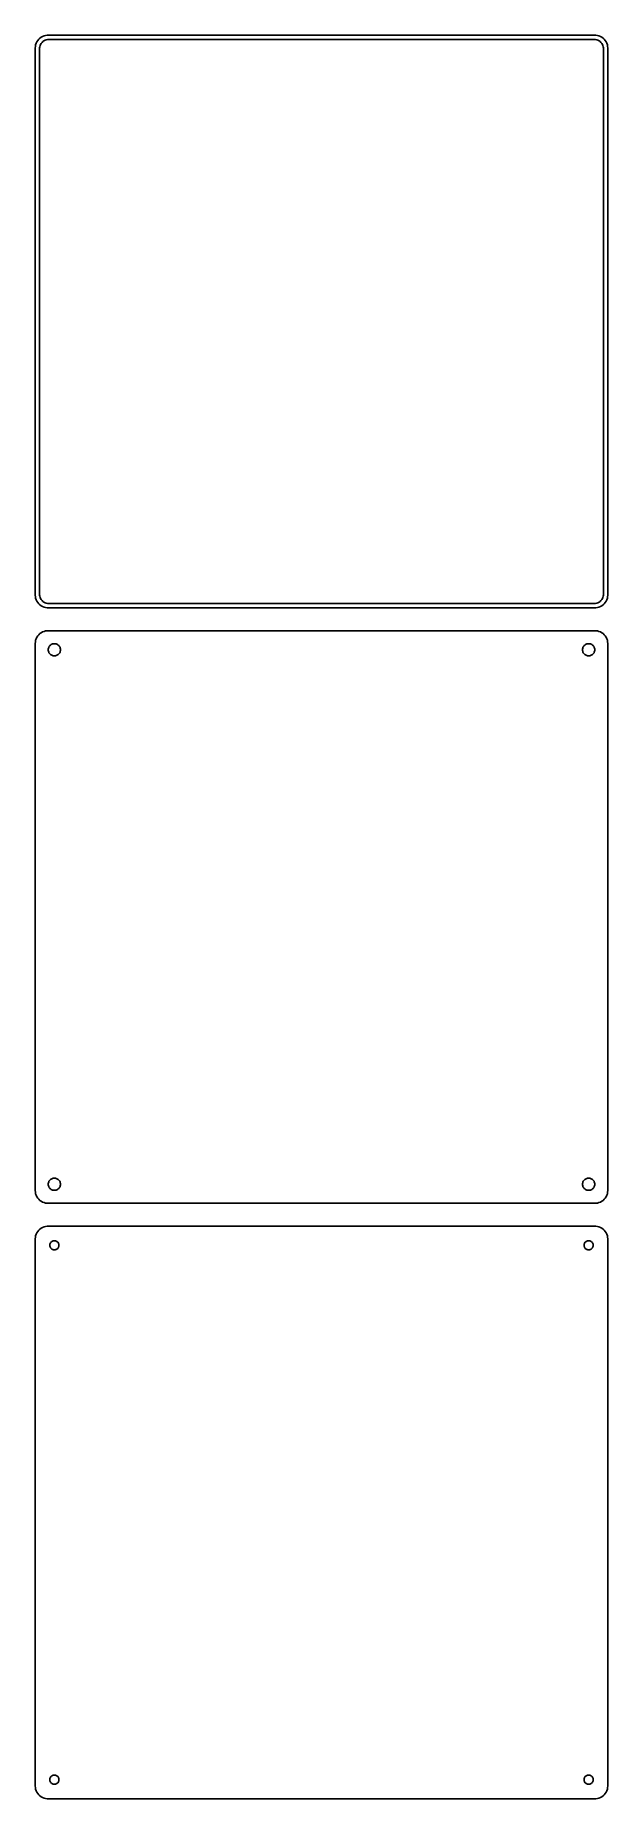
# Model space of a CAD drawing. Header units: metres. Extents: x -112 to 112, y 356 to 1048.
import ezdxf

# ---------------------------------------------------------------- set-up
doc = ezdxf.new("R2010")
doc.units = ezdxf.units.M

msp = doc.modelspace()

# ---------------------------------------------------------------- linework, layer by layer
for p, q in [((-111.545, 1046.44), (-111.882, 1045.91)), ((-111.145, 1046.92), (-111.545, 1046.44)), ((-110.687, 1047.35), (-111.145, 1046.92)), ((-110.179, 1047.72), (-110.687, 1047.35)), ((-109.629, 1048.02), (-110.179, 1047.72)), ((-109.045, 1048.26), (-109.629, 1048.02)), ((-109.075, 1046.27), (-108.649, 1046.5)), ((-108.437, 1048.41), (-109.045, 1048.26)), ((-108.649, 1046.5), (-108.197, 1046.68)), ((-107.814, 1048.49), (-108.437, 1048.41)), ((-108.197, 1046.68), (-107.726, 1046.8)), ((107.814, 1048.49), (-107.814, 1048.49)), ((-107.726, 1046.8), (-107.243, 1046.86)), ((-107.243, 1046.86), (107.243, 1046.86)), ((107.243, 1046.86), (107.726, 1046.8)), ((107.726, 1046.8), (108.197, 1046.68)), ((108.437, 1048.41), (107.814, 1048.49)), ((108.197, 1046.68), (108.649, 1046.5)), ((109.045, 1048.26), (108.437, 1048.41)), ((108.649, 1046.5), (109.075, 1046.27)), ((109.629, 1048.02), (109.045, 1048.26)), ((110.179, 1047.72), (109.629, 1048.02)), ((110.687, 1047.35), (110.179, 1047.72)), ((111.145, 1046.92), (110.687, 1047.35)), ((111.545, 1046.44), (111.145, 1046.92)), ((111.882, 1045.91), (111.545, 1046.44)), ((-112.461, 1044.13), (-112.5, 1043.5)), ((-112.5, 1043.5), (-112.5, 828.5)), ((-112.343, 1044.74), (-112.461, 1044.13)), ((-112.149, 1045.34), (-112.343, 1044.74)), ((-111.882, 1045.91), (-112.149, 1045.34)), ((-110.873, 1043), (-110.842, 1043.49)), ((-110.873, 829), (-110.873, 1043)), ((-110.842, 1043.49), (-110.751, 1043.96)), ((-110.751, 1043.96), (-110.601, 1044.43)), ((-110.601, 1044.43), (-110.394, 1044.87)), ((-110.394, 1044.87), (-110.133, 1045.28)), ((-110.133, 1045.28), (-109.823, 1045.65)), ((-109.823, 1045.65), (-109.469, 1045.98)), ((-109.469, 1045.98), (-109.075, 1046.27)), ((109.075, 1046.27), (109.469, 1045.98)), ((109.469, 1045.98), (109.823, 1045.65)), ((109.823, 1045.65), (110.133, 1045.28)), ((110.133, 1045.28), (110.394, 1044.87)), ((110.394, 1044.87), (110.601, 1044.43)), ((110.601, 1044.43), (110.751, 1043.96)), ((110.751, 1043.96), (110.842, 1043.49)), ((110.842, 1043.49), (110.873, 1043)), ((110.873, 1043), (110.873, 829)), ((112.149, 1045.34), (111.882, 1045.91)), ((112.343, 1044.74), (112.149, 1045.34)), ((112.461, 1044.13), (112.343, 1044.74)), ((112.5, 1043.5), (112.461, 1044.13)), ((112.5, 828.5), (112.5, 1043.5)), ((-112.5, 828.5), (-112.461, 827.873)), ((-112.461, 827.873), (-112.343, 827.257)), ((-112.343, 827.257), (-112.149, 826.659)), ((-112.149, 826.659), (-111.882, 826.091)), ((-111.882, 826.091), (-111.545, 825.561)), ((-111.545, 825.561), (-111.145, 825.077)), ((-111.145, 825.077), (-110.687, 824.647)), ((-110.842, 828.515), (-110.873, 829)), ((-110.751, 828.037), (-110.842, 828.515)), ((-110.601, 827.574), (-110.751, 828.037)), ((-110.687, 824.647), (-110.179, 824.278)), ((-110.394, 827.134), (-110.601, 827.574)), ((-110.133, 826.724), (-110.394, 827.134)), ((-109.823, 826.349), (-110.133, 826.724)), ((-109.469, 826.016), (-109.823, 826.349)), ((-109.075, 825.73), (-109.469, 826.016)), ((-108.649, 825.496), (-109.075, 825.73)), ((-108.197, 825.317), (-108.649, 825.496)), ((-107.726, 825.196), (-108.197, 825.317)), ((-107.243, 825.135), (-107.726, 825.196)), ((107.243, 825.135), (-107.243, 825.135)), ((107.726, 825.196), (107.243, 825.135)), ((108.197, 825.317), (107.726, 825.196)), ((108.649, 825.496), (108.197, 825.317)), ((109.075, 825.73), (108.649, 825.496)), ((109.469, 826.016), (109.075, 825.73)), ((109.823, 826.349), (109.469, 826.016)), ((110.133, 826.724), (109.823, 826.349)), ((110.394, 827.134), (110.133, 826.724)), ((110.179, 824.278), (110.687, 824.647)), ((110.601, 827.574), (110.394, 827.134)), ((110.751, 828.037), (110.601, 827.574)), ((110.687, 824.647), (111.145, 825.077)), ((110.842, 828.515), (110.751, 828.037)), ((110.873, 829), (110.842, 828.515)), ((111.145, 825.077), (111.545, 825.561)), ((111.545, 825.561), (111.882, 826.091)), ((111.882, 826.091), (112.149, 826.659)), ((112.149, 826.659), (112.343, 827.257)), ((112.343, 827.257), (112.461, 827.873)), ((112.461, 827.873), (112.5, 828.5)), ((-110.179, 824.278), (-109.629, 823.976)), ((-109.629, 823.976), (-109.045, 823.745)), ((-109.045, 823.745), (-108.437, 823.589)), ((-108.437, 823.589), (-107.814, 823.51)), ((-107.814, 823.51), (107.814, 823.51)), ((107.814, 823.51), (108.437, 823.589)), ((108.437, 823.589), (109.045, 823.745)), ((109.045, 823.745), (109.629, 823.976)), ((109.629, 823.976), (110.179, 824.278)), ((-112.149, 811.341), (-112.343, 810.743)), ((-111.882, 811.909), (-112.149, 811.341)), ((-111.545, 812.439), (-111.882, 811.909)), ((-111.145, 812.923), (-111.545, 812.439)), ((-110.687, 813.353), (-111.145, 812.923)), ((-110.179, 813.722), (-110.687, 813.353)), ((-109.629, 814.024), (-110.179, 813.722)), ((-109.045, 814.255), (-109.629, 814.024)), ((-108.437, 814.411), (-109.045, 814.255)), ((-107.814, 814.49), (-108.437, 814.411)), ((107.814, 814.49), (-107.814, 814.49)), ((108.437, 814.411), (107.814, 814.49)), ((109.045, 814.255), (108.437, 814.411)), ((109.629, 814.024), (109.045, 814.255)), ((110.179, 813.722), (109.629, 814.024)), ((110.687, 813.353), (110.179, 813.722)), ((111.145, 812.923), (110.687, 813.353)), ((111.545, 812.439), (111.145, 812.923)), ((111.882, 811.909), (111.545, 812.439)), ((112.149, 811.341), (111.882, 811.909)), ((112.343, 810.743), (112.149, 811.341)), ((-112.461, 810.127), (-112.5, 809.5)), ((-112.5, 809.5), (-112.5, 594.5)), ((-112.343, 810.743), (-112.461, 810.127)), ((-107.4, 807), (-107.381, 807.301)), ((-107.381, 806.699), (-107.4, 807)), ((-107.381, 807.301), (-107.325, 807.597)), ((-107.325, 806.403), (-107.381, 806.699)), ((-107.325, 807.597), (-107.231, 807.883)), ((-107.231, 806.117), (-107.325, 806.403)), ((-107.231, 807.883), (-107.103, 808.156)), ((-107.103, 805.844), (-107.231, 806.117)), ((-107.103, 808.156), (-106.942, 808.411)), ((-106.942, 805.589), (-107.103, 805.844)), ((-106.942, 808.411), (-106.75, 808.643)), ((-106.75, 805.357), (-106.942, 805.589)), ((-106.75, 808.643), (-106.53, 808.849)), ((-106.53, 805.151), (-106.75, 805.357)), ((-106.53, 808.849), (-106.286, 809.026)), ((-106.286, 804.974), (-106.53, 805.151)), ((-106.286, 809.026), (-106.022, 809.172)), ((-106.022, 804.828), (-106.286, 804.974)), ((-106.022, 809.172), (-105.742, 809.283)), ((-105.742, 804.717), (-106.022, 804.828)), ((-105.742, 809.283), (-105.45, 809.357)), ((-105.45, 804.643), (-105.742, 804.717)), ((-105.45, 809.357), (-105.151, 809.395)), ((-105.151, 804.605), (-105.45, 804.643)), ((-105.151, 809.395), (-104.849, 809.395)), ((-104.849, 804.605), (-105.151, 804.605)), ((-104.849, 809.395), (-104.55, 809.357)), ((-104.55, 804.643), (-104.849, 804.605)), ((-104.55, 809.357), (-104.258, 809.283)), ((-104.258, 804.717), (-104.55, 804.643)), ((-104.258, 809.283), (-103.978, 809.172)), ((-103.978, 804.828), (-104.258, 804.717)), ((-103.978, 809.172), (-103.714, 809.026)), ((-103.714, 804.974), (-103.978, 804.828)), ((-103.714, 809.026), (-103.47, 808.849)), ((-103.47, 805.151), (-103.714, 804.974)), ((-103.47, 808.849), (-103.25, 808.643)), ((-103.25, 805.357), (-103.47, 805.151)), ((-103.25, 808.643), (-103.058, 808.411)), ((-103.058, 805.589), (-103.25, 805.357)), ((-103.058, 808.411), (-102.897, 808.156)), ((-102.897, 805.844), (-103.058, 805.589)), ((-102.897, 808.156), (-102.769, 807.883)), ((-102.769, 806.117), (-102.897, 805.844)), ((-102.769, 807.883), (-102.675, 807.597)), ((-102.675, 806.403), (-102.769, 806.117)), ((-102.675, 807.597), (-102.619, 807.301)), ((-102.619, 806.699), (-102.675, 806.403)), ((-102.619, 807.301), (-102.6, 807)), ((-102.6, 807), (-102.619, 806.699)), ((102.6, 807), (102.619, 807.301)), ((102.619, 806.699), (102.6, 807)), ((102.619, 807.301), (102.675, 807.597)), ((102.675, 806.403), (102.619, 806.699)), ((102.675, 807.597), (102.769, 807.883)), ((102.769, 806.117), (102.675, 806.403)), ((102.769, 807.883), (102.897, 808.156)), ((102.897, 805.844), (102.769, 806.117)), ((102.897, 808.156), (103.058, 808.411)), ((103.058, 805.589), (102.897, 805.844)), ((103.058, 808.411), (103.25, 808.643)), ((103.25, 805.357), (103.058, 805.589)), ((103.25, 808.643), (103.47, 808.849)), ((103.47, 805.151), (103.25, 805.357)), ((103.47, 808.849), (103.714, 809.026)), ((103.714, 804.974), (103.47, 805.151)), ((103.714, 809.026), (103.978, 809.172)), ((103.978, 804.828), (103.714, 804.974)), ((103.978, 809.172), (104.258, 809.283)), ((104.258, 804.717), (103.978, 804.828)), ((104.258, 809.283), (104.55, 809.357)), ((104.55, 804.643), (104.258, 804.717)), ((104.55, 809.357), (104.849, 809.395)), ((104.849, 804.605), (104.55, 804.643)), ((104.849, 809.395), (105.151, 809.395)), ((105.151, 804.605), (104.849, 804.605)), ((105.151, 809.395), (105.45, 809.357)), ((105.45, 804.643), (105.151, 804.605)), ((105.45, 809.357), (105.742, 809.283)), ((105.742, 804.717), (105.45, 804.643)), ((105.742, 809.283), (106.022, 809.172)), ((106.022, 804.828), (105.742, 804.717)), ((106.022, 809.172), (106.286, 809.026)), ((106.286, 804.974), (106.022, 804.828)), ((106.286, 809.026), (106.53, 808.849)), ((106.53, 805.151), (106.286, 804.974)), ((106.53, 808.849), (106.75, 808.643)), ((106.75, 805.357), (106.53, 805.151)), ((106.75, 808.643), (106.942, 808.411)), ((106.942, 805.589), (106.75, 805.357)), ((106.942, 808.411), (107.103, 808.156)), ((107.103, 805.844), (106.942, 805.589)), ((107.103, 808.156), (107.231, 807.883)), ((107.231, 806.117), (107.103, 805.844)), ((107.231, 807.883), (107.325, 807.597)), ((107.325, 806.403), (107.231, 806.117)), ((107.325, 807.597), (107.381, 807.301)), ((107.381, 806.699), (107.325, 806.403)), ((107.381, 807.301), (107.4, 807)), ((107.4, 807), (107.381, 806.699)), ((112.461, 810.127), (112.343, 810.743)), ((112.5, 809.5), (112.461, 810.127)), ((112.5, 594.5), (112.5, 809.5)), ((-107.4, 597), (-107.381, 597.301)), ((-107.381, 596.699), (-107.4, 597)), ((-107.381, 597.301), (-107.325, 597.597)), ((-107.325, 596.403), (-107.381, 596.699)), ((-107.325, 597.597), (-107.231, 597.883)), ((-107.231, 596.117), (-107.325, 596.403)), ((-107.231, 597.883), (-107.103, 598.156)), ((-107.103, 595.844), (-107.231, 596.117)), ((-107.103, 598.156), (-106.942, 598.411)), ((-106.942, 598.411), (-106.75, 598.643)), ((-106.75, 598.643), (-106.53, 598.849)), ((-106.53, 598.849), (-106.286, 599.026)), ((-106.286, 599.026), (-106.022, 599.172)), ((-106.022, 599.172), (-105.742, 599.283)), ((-105.742, 599.283), (-105.45, 599.357)), ((-105.45, 599.357), (-105.151, 599.395)), ((-105.151, 599.395), (-104.849, 599.395)), ((-104.849, 599.395), (-104.55, 599.357)), ((-104.55, 599.357), (-104.258, 599.283)), ((-104.258, 599.283), (-103.978, 599.172)), ((-103.978, 599.172), (-103.714, 599.026)), ((-103.714, 599.026), (-103.47, 598.849)), ((-103.47, 598.849), (-103.25, 598.643)), ((-103.25, 598.643), (-103.058, 598.411)), ((-103.058, 598.411), (-102.897, 598.156)), ((-102.897, 598.156), (-102.769, 597.883)), ((-102.769, 596.117), (-102.897, 595.844)), ((-102.769, 597.883), (-102.675, 597.597)), ((-102.675, 596.403), (-102.769, 596.117)), ((-102.675, 597.597), (-102.619, 597.301)), ((-102.619, 596.699), (-102.675, 596.403)), ((-102.619, 597.301), (-102.6, 597)), ((-102.6, 597), (-102.619, 596.699)), ((102.6, 597), (102.619, 597.301)), ((102.619, 596.699), (102.6, 597)), ((102.619, 597.301), (102.675, 597.597)), ((102.675, 596.403), (102.619, 596.699)), ((102.675, 597.597), (102.769, 597.883)), ((102.769, 596.117), (102.675, 596.403)), ((102.769, 597.883), (102.897, 598.156)), ((102.897, 595.844), (102.769, 596.117)), ((102.897, 598.156), (103.058, 598.411)), ((103.058, 598.411), (103.25, 598.643)), ((103.25, 598.643), (103.47, 598.849)), ((103.47, 598.849), (103.714, 599.026)), ((103.714, 599.026), (103.978, 599.172)), ((103.978, 599.172), (104.258, 599.283)), ((104.258, 599.283), (104.55, 599.357)), ((104.55, 599.357), (104.849, 599.395)), ((104.849, 599.395), (105.151, 599.395)), ((105.151, 599.395), (105.45, 599.357)), ((105.45, 599.357), (105.742, 599.283)), ((105.742, 599.283), (106.022, 599.172)), ((106.022, 599.172), (106.286, 599.026)), ((106.286, 599.026), (106.53, 598.849)), ((106.53, 598.849), (106.75, 598.643)), ((106.75, 598.643), (106.942, 598.411)), ((106.942, 598.411), (107.103, 598.156)), ((107.103, 598.156), (107.231, 597.883)), ((107.231, 596.117), (107.103, 595.844)), ((107.231, 597.883), (107.325, 597.597)), ((107.325, 596.403), (107.231, 596.117)), ((107.325, 597.597), (107.381, 597.301)), ((107.381, 596.699), (107.325, 596.403)), ((107.381, 597.301), (107.4, 597)), ((107.4, 597), (107.381, 596.699)), ((-112.5, 594.5), (-112.461, 593.873)), ((-112.461, 593.873), (-112.343, 593.257)), ((-112.343, 593.257), (-112.149, 592.659)), ((-112.149, 592.659), (-111.882, 592.091)), ((-111.882, 592.091), (-111.545, 591.561)), ((-111.545, 591.561), (-111.145, 591.077)), ((-111.145, 591.077), (-110.687, 590.647)), ((-110.687, 590.647), (-110.179, 590.278)), ((-110.179, 590.278), (-109.629, 589.976)), ((-109.629, 589.976), (-109.045, 589.745)), ((-109.045, 589.745), (-108.437, 589.589)), ((-108.437, 589.589), (-107.814, 589.51)), ((-107.814, 589.51), (107.814, 589.51)), ((-106.942, 595.589), (-107.103, 595.844)), ((-106.75, 595.357), (-106.942, 595.589)), ((-106.53, 595.151), (-106.75, 595.357)), ((-106.286, 594.974), (-106.53, 595.151)), ((-106.022, 594.828), (-106.286, 594.974)), ((-105.742, 594.717), (-106.022, 594.828)), ((-105.45, 594.643), (-105.742, 594.717)), ((-105.151, 594.605), (-105.45, 594.643)), ((-104.849, 594.605), (-105.151, 594.605)), ((-104.55, 594.643), (-104.849, 594.605)), ((-104.258, 594.717), (-104.55, 594.643)), ((-103.978, 594.828), (-104.258, 594.717)), ((-103.714, 594.974), (-103.978, 594.828)), ((-103.47, 595.151), (-103.714, 594.974)), ((-103.25, 595.357), (-103.47, 595.151)), ((-103.058, 595.589), (-103.25, 595.357)), ((-102.897, 595.844), (-103.058, 595.589)), ((103.058, 595.589), (102.897, 595.844)), ((103.25, 595.357), (103.058, 595.589)), ((103.47, 595.151), (103.25, 595.357)), ((103.714, 594.974), (103.47, 595.151)), ((103.978, 594.828), (103.714, 594.974)), ((104.258, 594.717), (103.978, 594.828)), ((104.55, 594.643), (104.258, 594.717)), ((104.849, 594.605), (104.55, 594.643)), ((105.151, 594.605), (104.849, 594.605)), ((105.45, 594.643), (105.151, 594.605)), ((105.742, 594.717), (105.45, 594.643)), ((106.022, 594.828), (105.742, 594.717)), ((106.286, 594.974), (106.022, 594.828)), ((106.53, 595.151), (106.286, 594.974)), ((106.75, 595.357), (106.53, 595.151)), ((106.942, 595.589), (106.75, 595.357)), ((107.103, 595.844), (106.942, 595.589)), ((107.814, 589.51), (108.437, 589.589)), ((108.437, 589.589), (109.045, 589.745)), ((109.045, 589.745), (109.629, 589.976)), ((109.629, 589.976), (110.179, 590.278)), ((110.179, 590.278), (110.687, 590.647)), ((110.687, 590.647), (111.145, 591.077)), ((111.145, 591.077), (111.545, 591.561)), ((111.545, 591.561), (111.882, 592.091)), ((111.882, 592.091), (112.149, 592.659)), ((112.149, 592.659), (112.343, 593.257)), ((112.343, 593.257), (112.461, 593.873)), ((112.461, 593.873), (112.5, 594.5)), ((-112.461, 576.127), (-112.5, 575.5)), ((-112.5, 575.5), (-112.5, 360.5)), ((-112.343, 576.743), (-112.461, 576.127)), ((-112.149, 577.341), (-112.343, 576.743)), ((-111.882, 577.909), (-112.149, 577.341)), ((-111.545, 578.439), (-111.882, 577.909)), ((-111.145, 578.923), (-111.545, 578.439)), ((-110.687, 579.353), (-111.145, 578.923)), ((-110.179, 579.722), (-110.687, 579.353)), ((-109.629, 580.024), (-110.179, 579.722)), ((-109.045, 580.255), (-109.629, 580.024)), ((-108.437, 580.411), (-109.045, 580.255)), ((-107.814, 580.49), (-108.437, 580.411)), ((107.814, 580.49), (-107.814, 580.49)), ((108.437, 580.411), (107.814, 580.49)), ((109.045, 580.255), (108.437, 580.411)), ((109.629, 580.024), (109.045, 580.255)), ((110.179, 579.722), (109.629, 580.024)), ((110.687, 579.353), (110.179, 579.722)), ((111.145, 578.923), (110.687, 579.353)), ((111.545, 578.439), (111.145, 578.923)), ((111.882, 577.909), (111.545, 578.439)), ((112.149, 577.341), (111.882, 577.909)), ((112.343, 576.743), (112.149, 577.341)), ((112.461, 576.127), (112.343, 576.743)), ((112.5, 575.5), (112.461, 576.127)), ((112.5, 360.5), (112.5, 575.5)), ((-106.8, 573), (-106.786, 573.226)), ((-106.786, 572.774), (-106.8, 573)), ((-106.786, 573.226), (-106.743, 573.448)), ((-106.743, 572.552), (-106.786, 572.774)), ((-106.743, 573.448), (-106.674, 573.663)), ((-106.674, 572.337), (-106.743, 572.552)), ((-106.674, 573.663), (-106.577, 573.867)), ((-106.577, 572.133), (-106.674, 572.337)), ((-106.577, 573.867), (-106.456, 574.058)), ((-106.456, 571.942), (-106.577, 572.133)), ((-106.456, 574.058), (-106.312, 574.232)), ((-106.312, 571.768), (-106.456, 571.942)), ((-106.312, 574.232), (-106.147, 574.387)), ((-106.147, 571.613), (-106.312, 571.768)), ((-106.147, 574.387), (-105.964, 574.52)), ((-105.964, 571.48), (-106.147, 571.613)), ((-105.964, 574.52), (-105.766, 574.629)), ((-105.766, 571.371), (-105.964, 571.48)), ((-105.766, 574.629), (-105.556, 574.712)), ((-105.556, 571.288), (-105.766, 571.371)), ((-105.556, 574.712), (-105.337, 574.768)), ((-105.337, 571.232), (-105.556, 571.288)), ((-105.337, 574.768), (-105.113, 574.796)), ((-105.113, 571.204), (-105.337, 571.232)), ((-105.113, 574.796), (-104.887, 574.796)), ((-104.887, 571.204), (-105.113, 571.204)), ((-104.887, 574.796), (-104.663, 574.768)), ((-104.663, 571.232), (-104.887, 571.204)), ((-104.663, 574.768), (-104.444, 574.712)), ((-104.444, 571.288), (-104.663, 571.232)), ((-104.444, 574.712), (-104.234, 574.629)), ((-104.234, 571.371), (-104.444, 571.288)), ((-104.234, 574.629), (-104.036, 574.52)), ((-104.036, 571.48), (-104.234, 571.371)), ((-104.036, 574.52), (-103.853, 574.387)), ((-103.853, 571.613), (-104.036, 571.48)), ((-103.853, 574.387), (-103.688, 574.232)), ((-103.688, 571.768), (-103.853, 571.613)), ((-103.688, 574.232), (-103.544, 574.058)), ((-103.544, 571.942), (-103.688, 571.768)), ((-103.544, 574.058), (-103.423, 573.867)), ((-103.423, 572.133), (-103.544, 571.942)), ((-103.423, 573.867), (-103.326, 573.663)), ((-103.326, 572.337), (-103.423, 572.133)), ((-103.326, 573.663), (-103.257, 573.448)), ((-103.257, 572.552), (-103.326, 572.337)), ((-103.257, 573.448), (-103.214, 573.226)), ((-103.214, 572.774), (-103.257, 572.552)), ((-103.214, 573.226), (-103.2, 573)), ((-103.2, 573), (-103.214, 572.774)), ((103.2, 573), (103.214, 573.226)), ((103.214, 572.774), (103.2, 573)), ((103.214, 573.226), (103.257, 573.448)), ((103.257, 572.552), (103.214, 572.774)), ((103.257, 573.448), (103.326, 573.663)), ((103.326, 572.337), (103.257, 572.552)), ((103.326, 573.663), (103.423, 573.867)), ((103.423, 572.133), (103.326, 572.337)), ((103.423, 573.867), (103.544, 574.058)), ((103.544, 571.942), (103.423, 572.133)), ((103.544, 574.058), (103.688, 574.232)), ((103.688, 571.768), (103.544, 571.942)), ((103.688, 574.232), (103.853, 574.387)), ((103.853, 571.613), (103.688, 571.768)), ((103.853, 574.387), (104.036, 574.52)), ((104.036, 571.48), (103.853, 571.613)), ((104.036, 574.52), (104.234, 574.629)), ((104.234, 571.371), (104.036, 571.48)), ((104.234, 574.629), (104.444, 574.712)), ((104.444, 571.288), (104.234, 571.371)), ((104.444, 574.712), (104.663, 574.768)), ((104.663, 571.232), (104.444, 571.288)), ((104.663, 574.768), (104.887, 574.796)), ((104.887, 571.204), (104.663, 571.232)), ((104.887, 574.796), (105.113, 574.796)), ((105.113, 571.204), (104.887, 571.204)), ((105.113, 574.796), (105.337, 574.768)), ((105.337, 571.232), (105.113, 571.204)), ((105.337, 574.768), (105.556, 574.712)), ((105.556, 571.288), (105.337, 571.232)), ((105.556, 574.712), (105.766, 574.629)), ((105.766, 571.371), (105.556, 571.288)), ((105.766, 574.629), (105.964, 574.52)), ((105.964, 571.48), (105.766, 571.371)), ((105.964, 574.52), (106.147, 574.387)), ((106.147, 571.613), (105.964, 571.48)), ((106.147, 574.387), (106.312, 574.232)), ((106.312, 571.768), (106.147, 571.613)), ((106.312, 574.232), (106.456, 574.058)), ((106.456, 571.942), (106.312, 571.768)), ((106.456, 574.058), (106.577, 573.867)), ((106.577, 572.133), (106.456, 571.942)), ((106.577, 573.867), (106.674, 573.663)), ((106.674, 572.337), (106.577, 572.133)), ((106.674, 573.663), (106.743, 573.448)), ((106.743, 572.552), (106.674, 572.337)), ((106.743, 573.448), (106.786, 573.226)), ((106.786, 572.774), (106.743, 572.552)), ((106.786, 573.226), (106.8, 573)), ((106.8, 573), (106.786, 572.774)), ((-112.5, 360.5), (-112.461, 359.873)), ((-106.8, 363), (-106.786, 363.226)), ((-106.786, 362.774), (-106.8, 363)), ((-106.786, 363.226), (-106.743, 363.448)), ((-106.743, 362.552), (-106.786, 362.774)), ((-106.743, 363.448), (-106.674, 363.663)), ((-106.674, 362.337), (-106.743, 362.552)), ((-106.674, 363.663), (-106.577, 363.867)), ((-106.577, 362.133), (-106.674, 362.337)), ((-106.577, 363.867), (-106.456, 364.058)), ((-106.456, 361.942), (-106.577, 362.133)), ((-106.456, 364.058), (-106.312, 364.232)), ((-106.312, 361.768), (-106.456, 361.942)), ((-106.312, 364.232), (-106.147, 364.387)), ((-106.147, 361.613), (-106.312, 361.768)), ((-106.147, 364.387), (-105.964, 364.52)), ((-105.964, 361.48), (-106.147, 361.613)), ((-105.964, 364.52), (-105.766, 364.629)), ((-105.766, 361.371), (-105.964, 361.48)), ((-105.766, 364.629), (-105.556, 364.712)), ((-105.556, 361.288), (-105.766, 361.371)), ((-105.556, 364.712), (-105.337, 364.768)), ((-105.337, 361.232), (-105.556, 361.288)), ((-105.337, 364.768), (-105.113, 364.796)), ((-105.113, 361.204), (-105.337, 361.232)), ((-105.113, 364.796), (-104.887, 364.796)), ((-104.887, 361.204), (-105.113, 361.204)), ((-104.887, 364.796), (-104.663, 364.768)), ((-104.663, 361.232), (-104.887, 361.204)), ((-104.663, 364.768), (-104.444, 364.712)), ((-104.444, 361.288), (-104.663, 361.232)), ((-104.444, 364.712), (-104.234, 364.629)), ((-104.234, 361.371), (-104.444, 361.288)), ((-104.234, 364.629), (-104.036, 364.52)), ((-104.036, 361.48), (-104.234, 361.371)), ((-104.036, 364.52), (-103.853, 364.387)), ((-103.853, 361.613), (-104.036, 361.48)), ((-103.853, 364.387), (-103.688, 364.232)), ((-103.688, 361.768), (-103.853, 361.613)), ((-103.688, 364.232), (-103.544, 364.058)), ((-103.544, 361.942), (-103.688, 361.768)), ((-103.544, 364.058), (-103.423, 363.867)), ((-103.423, 362.133), (-103.544, 361.942)), ((-103.423, 363.867), (-103.326, 363.663)), ((-103.326, 362.337), (-103.423, 362.133)), ((-103.326, 363.663), (-103.257, 363.448)), ((-103.257, 362.552), (-103.326, 362.337)), ((-103.257, 363.448), (-103.214, 363.226)), ((-103.214, 362.774), (-103.257, 362.552)), ((-103.214, 363.226), (-103.2, 363)), ((-103.2, 363), (-103.214, 362.774)), ((103.2, 363), (103.214, 363.226)), ((103.214, 362.774), (103.2, 363)), ((103.214, 363.226), (103.257, 363.448)), ((103.257, 362.552), (103.214, 362.774)), ((103.257, 363.448), (103.326, 363.663)), ((103.326, 362.337), (103.257, 362.552)), ((103.326, 363.663), (103.423, 363.867)), ((103.423, 362.133), (103.326, 362.337)), ((103.423, 363.867), (103.544, 364.058)), ((103.544, 361.942), (103.423, 362.133)), ((103.544, 364.058), (103.688, 364.232)), ((103.688, 361.768), (103.544, 361.942)), ((103.688, 364.232), (103.853, 364.387)), ((103.853, 361.613), (103.688, 361.768)), ((103.853, 364.387), (104.036, 364.52)), ((104.036, 361.48), (103.853, 361.613)), ((104.036, 364.52), (104.234, 364.629)), ((104.234, 361.371), (104.036, 361.48)), ((104.234, 364.629), (104.444, 364.712)), ((104.444, 361.288), (104.234, 361.371)), ((104.444, 364.712), (104.663, 364.768)), ((104.663, 361.232), (104.444, 361.288)), ((104.663, 364.768), (104.887, 364.796)), ((104.887, 361.204), (104.663, 361.232)), ((104.887, 364.796), (105.113, 364.796)), ((105.113, 361.204), (104.887, 361.204)), ((105.113, 364.796), (105.337, 364.768)), ((105.337, 361.232), (105.113, 361.204)), ((105.337, 364.768), (105.556, 364.712)), ((105.556, 361.288), (105.337, 361.232)), ((105.556, 364.712), (105.766, 364.629)), ((105.766, 361.371), (105.556, 361.288)), ((105.766, 364.629), (105.964, 364.52)), ((105.964, 361.48), (105.766, 361.371)), ((105.964, 364.52), (106.147, 364.387)), ((106.147, 361.613), (105.964, 361.48)), ((106.147, 364.387), (106.312, 364.232)), ((106.312, 361.768), (106.147, 361.613)), ((106.312, 364.232), (106.456, 364.058)), ((106.456, 361.942), (106.312, 361.768)), ((106.456, 364.058), (106.577, 363.867)), ((106.577, 362.133), (106.456, 361.942)), ((106.577, 363.867), (106.674, 363.663)), ((106.674, 362.337), (106.577, 362.133)), ((106.674, 363.663), (106.743, 363.448)), ((106.743, 362.552), (106.674, 362.337)), ((106.743, 363.448), (106.786, 363.226)), ((106.786, 362.774), (106.743, 362.552)), ((106.786, 363.226), (106.8, 363)), ((106.8, 363), (106.786, 362.774)), ((112.461, 359.873), (112.5, 360.5)), ((-112.461, 359.873), (-112.343, 359.257)), ((-112.343, 359.257), (-112.149, 358.659)), ((-112.149, 358.659), (-111.882, 358.091)), ((-111.882, 358.091), (-111.545, 357.561)), ((-111.545, 357.561), (-111.145, 357.077)), ((-111.145, 357.077), (-110.687, 356.647)), ((-110.687, 356.647), (-110.179, 356.278)), ((-110.179, 356.278), (-109.629, 355.976)), ((-109.629, 355.976), (-109.045, 355.745)), ((-109.045, 355.745), (-108.437, 355.589)), ((-108.437, 355.589), (-107.814, 355.51)), ((-107.814, 355.51), (107.814, 355.51)), ((107.814, 355.51), (108.437, 355.589)), ((108.437, 355.589), (109.045, 355.745)), ((109.045, 355.745), (109.629, 355.976)), ((109.629, 355.976), (110.179, 356.278)), ((110.179, 356.278), (110.687, 356.647)), ((110.687, 356.647), (111.145, 357.077)), ((111.145, 357.077), (111.545, 357.561)), ((111.545, 357.561), (111.882, 358.091)), ((111.882, 358.091), (112.149, 358.659)), ((112.149, 358.659), (112.343, 359.257)), ((112.343, 359.257), (112.461, 359.873))]:
    msp.add_line(p, q)

doc.saveas('drawing.dxf')
